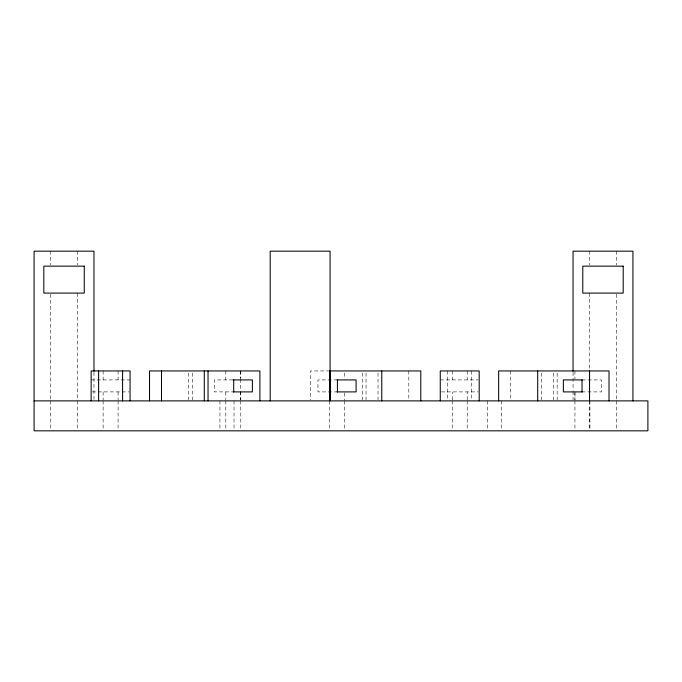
<?xml version="1.0" encoding="UTF-8"?>
<svg xmlns="http://www.w3.org/2000/svg" width="682" height="682" viewBox="0 0 682 682"><rect width="100%" height="100%" fill="white"/><g stroke="black" fill="none" stroke-linecap="round" stroke-linejoin="round"><path stroke-width="0.51" stroke-dasharray="3.41 2.56" d="M452.243 399.882L452.243 391.903M467.213 399.882L467.213 391.903M574.943 392.9L574.943 399.882L574.943 391.903M329.9 370.94L310.438 370.94L310.438 399.848M91.141 379.925L130.066 379.925M232.912 379.925L214.242 379.925L214.242 391.903L233.704 391.903M337.42 379.925L317.965 379.925L317.965 391.903L337.42 391.903M440.265 379.925L478.142 379.925M582.036 379.925L601.498 379.925L601.498 391.903L582.036 391.903M92.198 391.903L129.017 391.903M441.322 391.903L478.142 391.903M616.46 251.172L616.46 265.145M616.46 294.147L616.46 399.822M616.46 400.88L616.46 429.788M589.921 400.88L589.921 429.788M589.512 251.172L589.512 265.145M589.512 293.09L589.512 370.241M589.512 400.88L589.512 429.788M574.943 370.94L574.943 378.928M574.943 400.88L574.943 429.788M573.051 372.219L573.051 390.266M573.051 391.323L573.051 399.822M557.16 373.003L557.16 399.848M553.417 373.003L553.417 399.848M541.44 373.003L541.44 399.848M510.63 370.94L510.63 399.848M501.483 400.88L501.483 429.788M487.417 400.88L487.417 429.788M471.705 370.94L471.705 399.848M467.213 370.94L467.213 379.925M467.213 400.88L467.213 429.788M452.243 370.94L452.243 379.925M452.243 400.88L452.243 429.788M447.75 370.94L447.75 399.848M408.825 370.94L408.825 399.848M378.024 373.003L378.024 399.848M366.046 373.003L366.046 399.848M362.304 373.003L362.304 399.848M344.512 372.935L344.512 378.928M344.512 392.9L344.512 399.882M344.512 400.88L344.512 429.788M329.542 400.88L329.542 429.788M240.789 370.94L240.789 378.928M240.789 391.903L240.789 399.882M240.789 400.88L240.789 429.788M240.431 370.94L240.431 378.169M240.431 379.201L240.431 399.848M234.02 400.88L234.02 429.788M225.819 370.94L225.819 379.925M225.819 391.903L225.819 399.882M225.819 400.88L225.819 429.788M219.945 400.88L219.945 429.788M192.315 373.003L192.315 399.848M188.573 373.003L188.573 399.848M118.088 370.94L118.088 379.925M118.088 391.903L118.088 399.882M118.088 400.88L118.088 429.788M103.118 370.94L103.118 379.925M103.118 391.903L103.118 399.882M103.118 400.88L103.118 429.788M93.98 372.219L93.98 399.822M77.518 251.172L77.518 265.145M77.518 293.09L77.518 399.822M77.518 400.88L77.518 429.788M50.57 251.172L50.57 265.145M50.57 294.147L50.57 399.822M50.57 400.88L50.57 429.788"/><path stroke-width="1.02" d="M329.491 370.94L420.803 370.94L420.803 400.88M233.304 379.925L252.374 379.925L252.374 391.903L233.304 391.903M337.027 379.925L356.089 379.925L356.089 391.903L337.027 391.903M582.428 379.925L563.366 379.925L563.366 391.903L582.428 391.903M34.1 400.88L647.9 400.88L647.9 430.828L34.1 430.828L34.1 251.172L93.98 251.172L93.98 371.153M632.93 400.88L632.93 251.172L573.051 251.172L573.051 371.153M609.017 400.88L609.017 370.94L498.653 370.94L498.653 400.88M589.555 370.94L589.555 400.88M582.036 379.925L582.036 391.903M537.697 370.94L537.697 400.88M479.19 400.88L479.19 370.94L440.265 370.94L440.265 400.88M381.767 370.94L381.767 400.88M337.42 379.925L337.42 391.903M330.079 400.88L330.079 251.172L270.2 251.172L270.2 400.88M329.9 370.94L329.9 400.88M259.893 400.88L259.893 370.94L149.529 370.94L149.529 400.88M233.704 379.925L233.704 391.903M208.036 370.94L208.036 400.88M204.293 370.94L204.293 400.88M161.506 370.94L161.506 400.88M130.066 400.88L130.066 370.94L91.141 370.94L91.141 400.88M122.581 370.94L122.581 400.88M98.626 370.94L98.626 400.88M84.253 266.151L43.827 266.151L43.827 293.09L84.253 293.09L84.253 266.151M623.195 266.151L582.778 266.151L582.778 293.09L623.195 293.09L623.195 266.151"/></g></svg>
